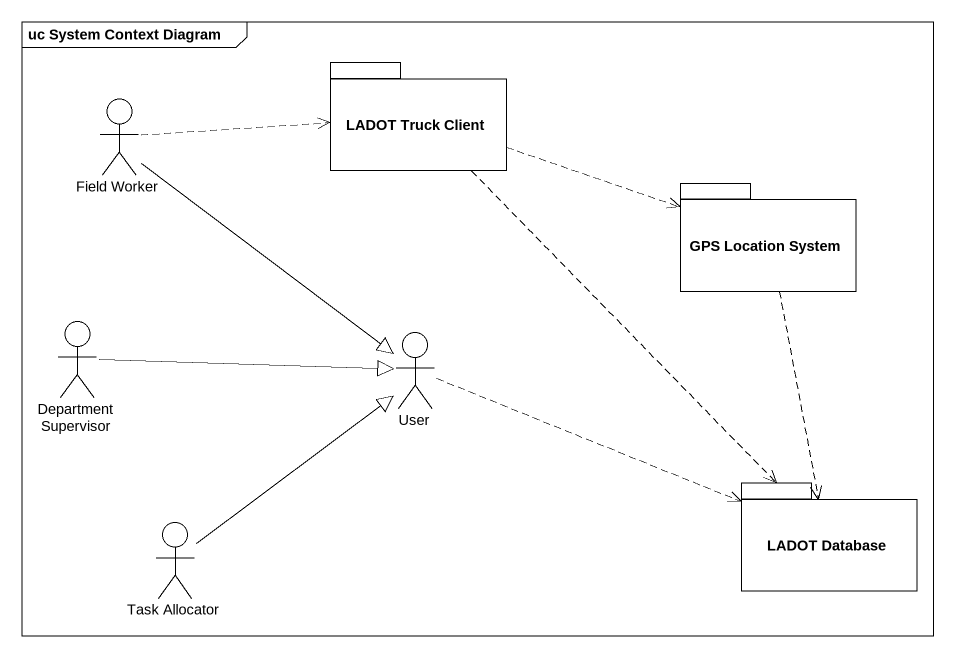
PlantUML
@startuml
mainframe uc System Context Diagram
package "LADOT Truck Client" as LADOT_Truck_Client {
}
actor "Field Worker" as Field_Worker
package "GPS Location System" as GPS_Location_System {
}
actor "Department Supervisor" as Department_Supervisor
actor User
package "LADOT Database" as LADOT_Database {
}
actor "Task Allocator" as Task_Allocator
LADOT_Truck_Client .right.> GPS_Location_System
LADOT_Truck_Client ..> LADOT_Database
Field_Worker .right.> LADOT_Truck_Client
Field_Worker --|> User
GPS_Location_System ..> LADOT_Database
Department_Supervisor -right-|> User
User .right.> LADOT_Database
Task_Allocator -up-|> User
@enduml
